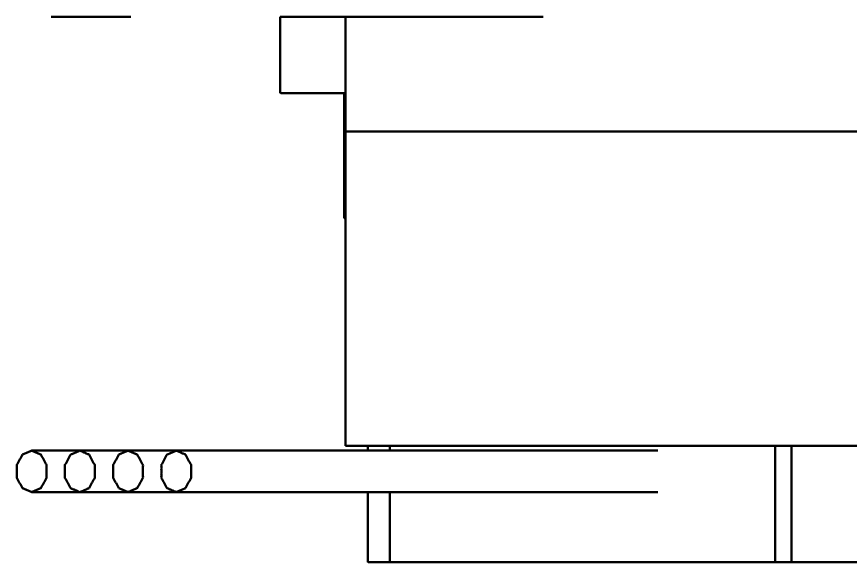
# Paper-space layout 'Layout1' of a CAD drawing. Header units: millimetres. Extents: x 37 to 380, y 30 to 264.
# Drawn here: x 37.32 to 63.44, y 124.45 to 141.55 of the extents above; entities that cross this region are included whole.
import ezdxf

# ---------------------------------------------------------------- set-up
doc = ezdxf.new("R2010")
doc.units = ezdxf.units.MM
doc.layers.add('170', color=7, linetype='Continuous', true_color=0xffffff)

psp = doc.layouts.get("Layout1")

# ---------------------------------------------------------------- linework, layer by layer
at = {"layer": '170', "color": 155, "linetype": 'Continuous', "lineweight": 50}
for p, q in [((45.582, 141.549), (45.582, 139.149)), ((47.625, 141.549), (45.793, 141.549)), ((47.582, 141.549), (47.582, 141.549)), ((47.625, 141.549), (47.625, 139.149)), ((45.793, 139.149), (47.625, 139.149)), ((47.582, 139.149), (47.582, 135.249)), ((47.625, 139.149), (47.625, 137.949)), ((47.625, 137.949), (47.625, 128.099)), ((47.582, 135.249), (47.625, 135.206)), ((48.325, 128.099), (48.325, 127.949)), ((49.009, 127.949), (49.009, 128.099)), ((61.084, 128.099), (61.084, 124.449)), ((61.599, 128.099), (61.084, 128.099)), ((61.6, 124.449), (61.599, 128.099)), ((39.298, 127.949), (37.794, 127.949)), ((40.808, 127.949), (39.304, 127.949)), ((42.317, 127.949), (40.813, 127.949)), ((57.412, 127.949), (42.323, 127.949)), ((52.884, 126.649), (37.794, 126.649)), ((54.393, 126.649), (39.304, 126.649)), ((55.903, 126.649), (40.813, 126.649)), ((57.412, 126.649), (42.323, 126.649)), ((48.325, 126.649), (48.325, 124.449)), ((49.009, 124.449), (49.009, 126.649)), ((49.009, 124.449), (49.524, 124.449)), ((61.6, 124.449), (61.084, 124.449))]:
    psp.add_line(p, q, dxfattribs=at)
for points, knots in [([(38.401, 141.549), (38.523, 141.549), (39.431, 141.549), (40.901, 141.549)], [0, 0, 0.048944, 0.412215, 1, 1]), ([(53.816, 141.549), (51.202, 141.549), (50.136, 141.549), (48.543, 141.549), (47.728, 141.549), (47.625, 141.549)], [0, 0, 0.42215, 0.594463, 0.851757, 0.983402, 1, 1]), ([(47.582, 139.149), (46.265, 139.149), (45.618, 139.149), (45.6, 139.149), (45.793, 139.149)], [0, 0, 0.605589, 0.903457, 0.911427, 1, 1]), ([(47.625, 139.149), (47.533, 139.149), (47.582, 139.149)], [0, 0, 0.654678, 1, 1]), ([(79.21, 137.95), (76.297, 137.949), (72.868, 137.949), (69.088, 137.949), (67.123, 137.949), (63.162, 137.949), (61.215, 137.949), (57.504, 137.949), (54.187, 137.949), (51.423, 137.949), (50.293, 137.949), (48.601, 137.949), (47.734, 137.949), (47.625, 137.949)], [0, 0, 0.092209, 0.200788, 0.320475, 0.382686, 0.508073, 0.569726, 0.687216, 0.792251, 0.879742, 0.915545, 0.969097, 0.996538, 1, 1]), ([(47.625, 137.949), (47.728, 137.949), (48.543, 137.949), (49.246, 137.949), (51.202, 137.949), (53.816, 137.949)], [0, 0, 0.016587, 0.14822, 0.261762, 0.577833, 1, 1]), ([(53.816, 137.949), (56.957, 137.949), (60.49, 137.949), (64.255, 137.949), (68.083, 137.949), (71.799, 137.949), (73.562, 137.949), (76.8, 137.949), (79.532, 137.95), (80.669, 137.949)], [0, 0, 0.116963, 0.248534, 0.38876, 0.531295, 0.669688, 0.735359, 0.855932, 0.957671, 1, 1]), ([(48.325, 128.099), (47.661, 128.099), (47.643, 128.099), (48.237, 128.099), (49.641, 128.099), (51.792, 128.099), (54.589, 128.099), (57.9, 128.099), (61.572, 128.099), (63.49, 128.099), (67.379, 128.099), (69.304, 128.099), (73.002, 128.099), (76.357, 128.099), (79.21, 128.1)], [0, 0, 0.020586, 0.021142, 0.039537, 0.083098, 0.149794, 0.23651, 0.339199, 0.45307, 0.51255, 0.633131, 0.692819, 0.807508, 0.91152, 1, 1]), ([(53.816, 128.099), (51.027, 128.099), (49.009, 128.099)], [0, 0, 0.580159, 1, 1]), ([(61.084, 128.099), (57.229, 128.099), (53.816, 128.099)], [0, 0, 0.530496, 1, 1]), ([(82.925, 128.099), (82.815, 128.099), (81.943, 128.099), (80.243, 128.099), (79.108, 128.099), (76.341, 128.099), (73.029, 128.099), (69.342, 128.099), (67.416, 128.099), (63.52, 128.099), (61.599, 128.099)], [0, 0, 0.005162, 0.046056, 0.125763, 0.17898, 0.308766, 0.464039, 0.636923, 0.727253, 0.909953, 1, 1]), ([(37.794, 126.649), (37.506, 126.773), (37.328, 127.098), (37.328, 127.5), (37.506, 127.825), (37.794, 127.949)], [0, 0, 0.177274, 0.386575, 0.613423, 0.822726, 1, 1]), ([(37.794, 127.949), (38.083, 127.825), (38.261, 127.5), (38.261, 127.098), (38.083, 126.773), (37.794, 126.649)], [0, 0, 0.177271, 0.386571, 0.613419, 0.822727, 1, 1]), ([(39.304, 126.649), (39.016, 126.773), (38.837, 127.098), (38.837, 127.5), (39.016, 127.825), (39.304, 127.949)], [0, 0, 0.177274, 0.386575, 0.613423, 0.822726, 1, 1]), ([(39.304, 127.949), (39.592, 127.825), (39.77, 127.5), (39.77, 127.098), (39.592, 126.773), (39.304, 126.649)], [0, 0, 0.177272, 0.386577, 0.613418, 0.822726, 1, 1]), ([(40.813, 126.649), (40.525, 126.773), (40.347, 127.098), (40.347, 127.5), (40.525, 127.825), (40.813, 127.949)], [0, 0, 0.177274, 0.386574, 0.613422, 0.822725, 1, 1]), ([(40.813, 127.949), (41.102, 127.825), (41.28, 127.5), (41.28, 127.098), (41.102, 126.773), (40.813, 126.649)], [0, 0, 0.177272, 0.386577, 0.613424, 0.822726, 1, 1]), ([(42.323, 126.649), (42.034, 126.773), (41.856, 127.098), (41.856, 127.5), (42.034, 127.825), (42.323, 127.949)], [0, 0, 0.177274, 0.386575, 0.613422, 0.822725, 1, 1]), ([(42.323, 127.949), (42.611, 127.825), (42.789, 127.5), (42.789, 127.098), (42.611, 126.773), (42.323, 126.649)], [0, 0, 0.177272, 0.386577, 0.613424, 0.822726, 1, 1]), ([(69.651, 124.449), (67.797, 124.449), (64.033, 124.449), (60.345, 124.449), (56.907, 124.449), (53.881, 124.449), (51.411, 124.449), (49.615, 124.449), (48.576, 124.449), (48.358, 124.449), (48.345, 124.449), (48.537, 124.449), (49.524, 124.449)], [0, 0, 0.082466, 0.249845, 0.413871, 0.56678, 0.701333, 0.811159, 0.891059, 0.93725, 0.946956, 0.947547, 0.956079, 1, 1]), ([(49.009, 124.449), (51.027, 124.449), (53.816, 124.449)], [0, 0, 0.419841, 1, 1]), ([(53.816, 124.449), (57.229, 124.449), (61.084, 124.449)], [0, 0, 0.469504, 1, 1]), ([(57.346, 124.449), (56.443, 124.449), (55.164, 124.449), (54.661, 124.449), (54.714, 124.449), (55.426, 124.449), (56.894, 124.449), (59.01, 124.449), (61.616, 124.449), (64.52, 124.449), (67.506, 124.449), (68.96, 124.449), (71.656, 124.449), (73.904, 124.449)], [0, 0, 0.041174, 0.0995, 0.122444, 0.124879, 0.157336, 0.224289, 0.320771, 0.439626, 0.57204, 0.708193, 0.774506, 0.897451, 1, 1]), ([(58.428, 124.449), (56.461, 124.449), (55.174, 124.449), (54.662, 124.449), (54.711, 124.449), (55.414, 124.449), (56.874, 124.449), (58.983, 124.449), (60.234, 124.449), (63.012, 124.449), (65.983, 124.449), (68.928, 124.449), (71.628, 124.449), (72.822, 124.449)], [0, 0, 0.089702, 0.148407, 0.171762, 0.17399, 0.206049, 0.272648, 0.368847, 0.425889, 0.552567, 0.688084, 0.822391, 0.945527, 1, 1]), ([(73.904, 124.449), (74.807, 124.449), (76.086, 124.449), (76.589, 124.449), (76.536, 124.449), (75.824, 124.449), (74.356, 124.449), (72.24, 124.449), (69.634, 124.449), (66.731, 124.449), (63.745, 124.449), (62.291, 124.449), (59.595, 124.449), (57.346, 124.449)], [0, 0, 0.041174, 0.0995, 0.122444, 0.124879, 0.157336, 0.224288, 0.32077, 0.439626, 0.57204, 0.708193, 0.774505, 0.897451, 1, 1]), ([(72.822, 124.449), (74.789, 124.449), (76.076, 124.449), (76.588, 124.449), (76.539, 124.449), (75.836, 124.449), (74.376, 124.449), (72.267, 124.449), (71.016, 124.449), (68.239, 124.449), (65.267, 124.449), (62.323, 124.449), (59.623, 124.449), (58.428, 124.449)], [0, 0, 0.089702, 0.148407, 0.171762, 0.173989, 0.206048, 0.272647, 0.368847, 0.425889, 0.552567, 0.688084, 0.822391, 0.945527, 1, 1]), ([(61.361, 124.449), (60.524, 124.449), (59.405, 124.449), (59.146, 124.449), (59.354, 124.449)], [0, 0, 0.345398, 0.806893, 0.91413, 1, 1]), ([(60.946, 124.449), (60.278, 124.449), (59.506, 124.449), (59.427, 124.449), (59.898, 124.449), (61.143, 124.449), (62.993, 124.449), (65.199, 124.449), (67.462, 124.449), (68.519, 124.449), (70.304, 124.449)], [0, 0, 0.053865, 0.116196, 0.12254, 0.16057, 0.260991, 0.410242, 0.588165, 0.770729, 0.85598, 1, 1]), ([(60.72, 124.449), (61.646, 124.449), (63.916, 124.449), (66.446, 124.449), (67.688, 124.449), (69.89, 124.449)], [0, 0, 0.101003, 0.348518, 0.624417, 0.759879, 1, 1]), ([(70.304, 124.449), (71.458, 124.449), (71.824, 124.449), (71.691, 124.449), (70.818, 124.449), (69.244, 124.449), (67.181, 124.449), (64.908, 124.449), (62.731, 124.449), (60.946, 124.449)], [0, 0, 0.093042, 0.12254, 0.133224, 0.203648, 0.330647, 0.497067, 0.680433, 0.85598, 1, 1]), ([(70.531, 124.449), (69.605, 124.449), (67.335, 124.449), (64.805, 124.449), (62.4, 124.449), (61.361, 124.449)], [0, 0, 0.101003, 0.348518, 0.624418, 0.886698, 1, 1]), ([(61.6, 124.449), (63.486, 124.449), (67.314, 124.449), (71.059, 124.449), (72.843, 124.449), (76.124, 124.449), (77.581, 124.449), (80.038, 124.449), (81.79, 124.449), (82.372, 124.449), (82.917, 124.449), (82.871, 124.449), (82.148, 124.449), (80.616, 124.449), (78.35, 124.449), (76.975, 124.449)], [0, 0, 0.0692, 0.209629, 0.347026, 0.412469, 0.532838, 0.586285, 0.676433, 0.74069, 0.762072, 0.782032, 0.783699, 0.810221, 0.866426, 0.94956, 1, 1])]:
    psp.add_open_spline(points, degree=1, knots=knots, dxfattribs=at)
for points in [[(45.793, 141.549), (45.582, 141.549)], [(47.582, 135.249), (47.625, 135.249)], [(49.009, 128.099), (48.325, 128.099)]]:
    psp.add_open_spline(points, degree=1, dxfattribs=at)

doc.saveas('drawing.dxf')
